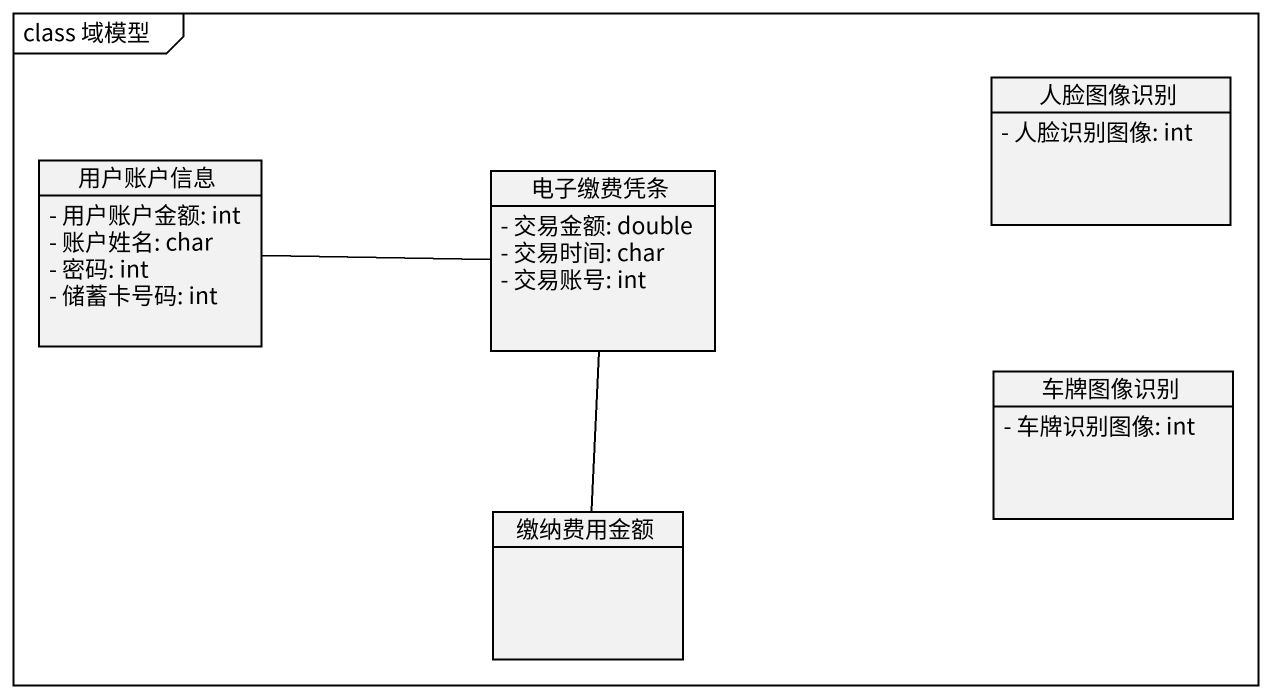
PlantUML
@startuml
mainframe class 域模型
hide circle
hide empty members
skinparam classAttributeIconSize 0
class 用户账户信息 {
  - 用户账户金额: int
  - 账户姓名: char
  - 密码: int
  - 储蓄卡号码: int
}
class 电子缴费凭条 {
  - 交易金额: double
  - 交易时间: char
  - 交易账号: int
}
class 人脸图像识别 {
  - 人脸识别图像: int
}
class 车牌图像识别 {
  - 车牌识别图像: int
}
class 缴纳费用金额
用户账户信息 -right- 电子缴费凭条
电子缴费凭条 -- 缴纳费用金额
@enduml
